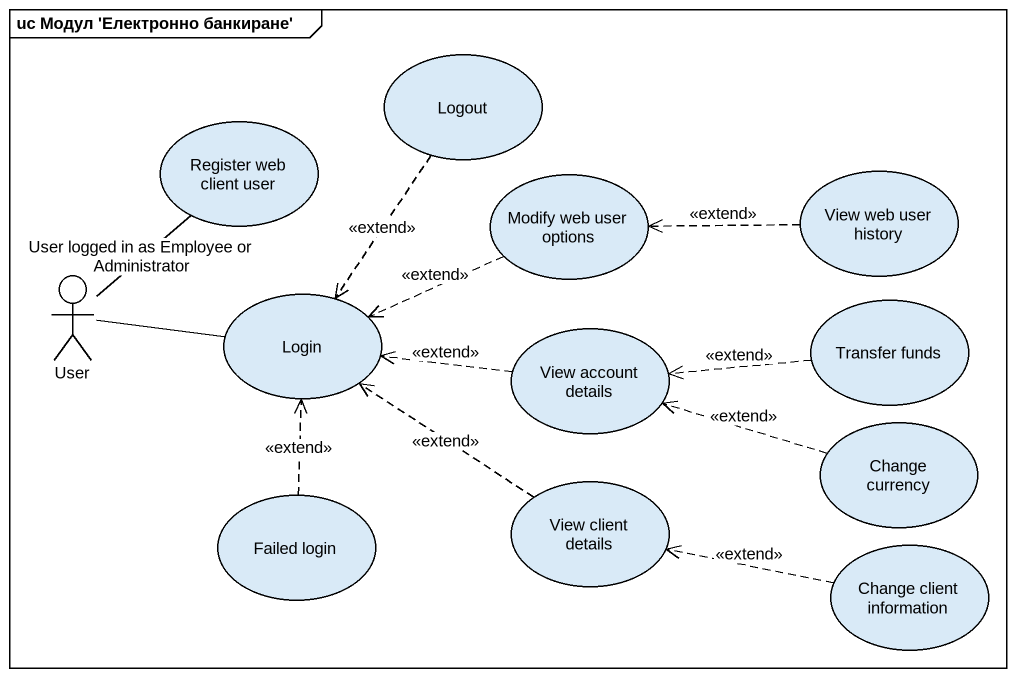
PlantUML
@startuml
mainframe uc Модул 'Електронно банкиране'
usecase Logout
usecase "Register web client user" as Register_web_client_user
usecase "Modify web user options" as Modify_web_user_options
usecase "View web user history" as View_web_user_history
actor User
usecase Login
usecase "View account details" as View_account_details
usecase "Transfer funds" as Transfer_funds
usecase "Change currency" as Change_currency
usecase "Failed login" as Failed_login
usecase "View client details" as View_client_details
usecase "Change client information" as Change_client_information
Logout ..> Login : <<extend>>
Modify_web_user_options .left.> Login : <<extend>>
View_web_user_history .left.> Modify_web_user_options : <<extend>>
User -up- Register_web_client_user : User logged in as Employee or Administrator
User -right- Login
View_account_details .left.> Login : <<extend>>
Transfer_funds .left.> View_account_details : <<extend>>
Change_currency .left.> View_account_details : <<extend>>
Failed_login .up.> Login : <<extend>>
View_client_details .up.> Login : <<extend>>
Change_client_information .left.> View_client_details : <<extend>>
@enduml
